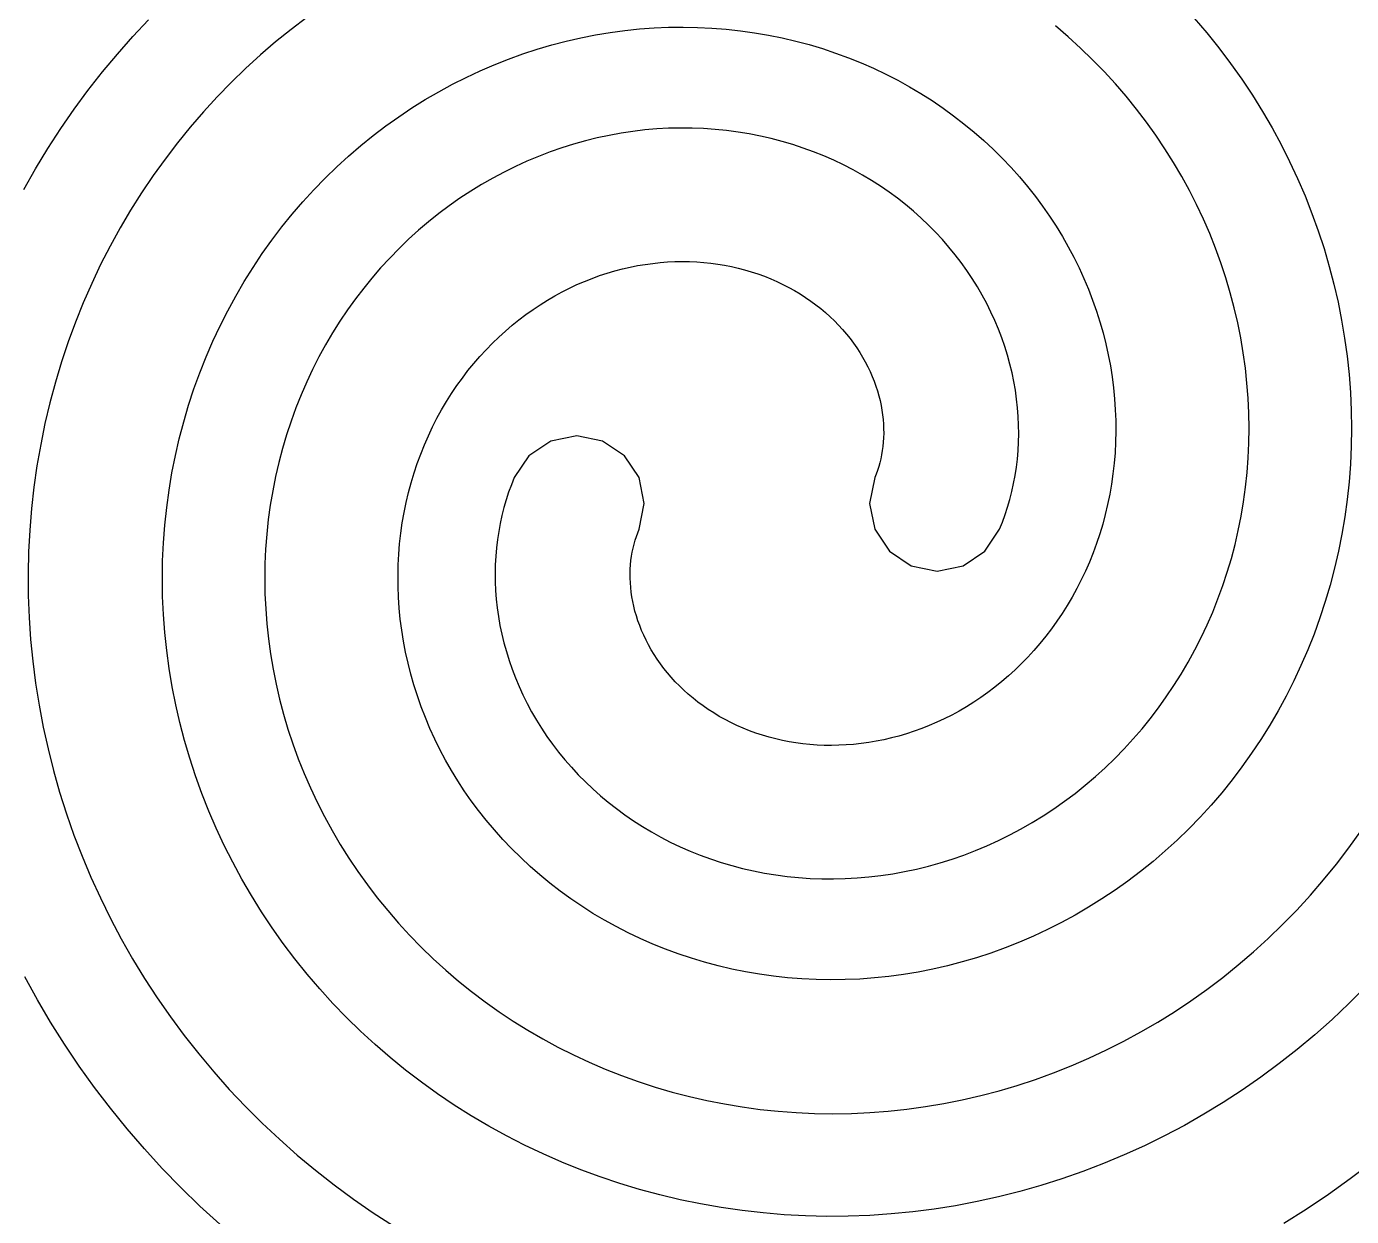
# Model space of a CAD drawing. Header units: metres. Extents: x -106 to 106, y -110 to 110.
# Drawn here: x -32.4 to 26.4, y -31.7 to 21.2 of the extents above; entities that cross this region are included whole.
import ezdxf

# ---------------------------------------------------------------- set-up
doc = ezdxf.new("R2010")
doc.units = ezdxf.units.M

msp = doc.modelspace()

# ---------------------------------------------------------------- linework, layer by layer
for p, q in [((-27.7053, 20.7262), (-27, 21.4767)), ((-19.9756, 21.5717), (-20.6768, 21.0409)), ((13.8156, 20.7157), (13.248, 21.2012)), ((19.4048, 21.5512), (19.9665, 20.8937)), ((-28.3898, 19.9527), (-27.7053, 20.7262)), ((-20.6768, 21.0409), (-21.3641, 20.4874)), ((-8.45975, 20.5249), (-7.81178, 20.6733)), ((-7.81178, 20.6733), (-7.16249, 20.8014)), ((-7.16249, 20.8014), (-6.5125, 20.9093)), ((-6.5125, 20.9093), (-5.86244, 20.9969)), ((-5.86244, 20.9969), (-5.21294, 21.0645)), ((-5.21294, 21.0645), (-4.56461, 21.1122)), ((-4.56461, 21.1122), (-3.91806, 21.14)), ((-3.91806, 21.14), (-3.2739, 21.1481)), ((-3.2739, 21.1481), (-2.63271, 21.1367)), ((-2.63271, 21.1367), (-1.99509, 21.1059)), ((-1.99509, 21.1059), (-1.36162, 21.056)), ((-1.36162, 21.056), (-0.73288, 20.9872)), ((-0.73288, 20.9872), (-0.10942, 20.8997)), ((-0.10942, 20.8997), (0.50818, 20.7938)), ((0.50818, 20.7938), (1.11943, 20.6697)), ((1.11943, 20.6697), (1.72375, 20.5277)), ((14.3662, 20.2152), (13.8156, 20.7157)), ((19.9665, 20.8937), (20.5063, 20.222)), ((-21.3641, 20.4874), (-22.0367, 19.9117)), ((-10.3893, 19.9577), (-9.74918, 20.1671)), ((-9.74918, 20.1671), (-9.10576, 20.3562)), ((-9.10576, 20.3562), (-8.45975, 20.5249)), ((1.72375, 20.5277), (2.32066, 20.3682)), ((2.32066, 20.3682), (2.90962, 20.1914)), ((2.90962, 20.1914), (3.49016, 19.9977)), ((3.49016, 19.9977), (4.06177, 19.7874)), ((14.8992, 19.7003), (14.3662, 20.2152)), ((20.5063, 20.222), (21.024, 19.5367)), ((-29.0527, 19.1567), (-28.3898, 19.9527)), ((-22.0367, 19.9117), (-22.6938, 19.314)), ((-12.284, 19.2079), (-11.6574, 19.4781)), ((-11.6574, 19.4781), (-11.0256, 19.728)), ((-11.0256, 19.728), (-10.3893, 19.9577)), ((4.06177, 19.7874), (4.62399, 19.5609)), ((4.62399, 19.5609), (5.17638, 19.3185)), ((15.4144, 19.1717), (14.8992, 19.7003)), ((21.024, 19.5367), (21.5191, 18.8385)), ((-29.6933, 18.339), (-29.0527, 19.1567)), ((-22.6938, 19.314), (-23.3349, 18.6947)), ((-13.5191, 18.6074), (-12.9047, 18.9176)), ((-12.9047, 18.9176), (-12.284, 19.2079)), ((5.17638, 19.3185), (5.71846, 19.0607)), ((5.71846, 19.0607), (6.24985, 18.7877)), ((15.9115, 18.6299), (15.4144, 19.1717)), ((21.5191, 18.8385), (21.9913, 18.1282)), ((-30.3109, 17.5), (-29.6933, 18.339)), ((-23.3349, 18.6947), (-23.9591, 18.0544)), ((-14.7257, 17.9274), (-14.1263, 18.2773)), ((-14.1263, 18.2773), (-13.5191, 18.6074)), ((6.24985, 18.7877), (6.7701, 18.5002)), ((6.7701, 18.5002), (7.27881, 18.1983)), ((16.39, 18.0756), (15.9115, 18.6299)), ((-23.9591, 18.0544), (-24.5657, 17.3935)), ((-15.3168, 17.558), (-14.7257, 17.9274)), ((7.27881, 18.1983), (7.7756, 17.8827)), ((7.7756, 17.8827), (8.26012, 17.5536)), ((16.8497, 17.5094), (16.39, 18.0756)), ((21.9913, 18.1282), (22.4404, 17.4066)), ((-30.9048, 16.6405), (-30.3109, 17.5)), ((-24.5657, 17.3935), (-25.1542, 16.7124)), ((-16.4714, 16.7614), (-15.8989, 17.1693)), ((-15.8989, 17.1693), (-15.3168, 17.558)), ((8.26012, 17.5536), (8.73198, 17.2117)), ((8.73198, 17.2117), (9.19087, 16.8573)), ((17.2902, 16.9318), (16.8497, 17.5094)), ((22.4404, 17.4066), (22.8661, 16.6743)), ((-31.4742, 15.7611), (-30.9048, 16.6405)), ((-25.1542, 16.7124), (-25.7238, 16.0117)), ((-17.0335, 16.3346), (-16.4714, 16.7614)), ((-5.50076, 16.5177), (-6.02887, 16.4386)), ((-4.9733, 16.5799), (-5.50076, 16.5177)), ((-4.44702, 16.6255), (-4.9733, 16.5799)), ((-3.92244, 16.6545), (-4.44702, 16.6255)), ((-3.40009, 16.6671), (-3.92244, 16.6545)), ((-2.88045, 16.6635), (-3.40009, 16.6671)), ((-2.36404, 16.6438), (-2.88045, 16.6635)), ((-1.85136, 16.6082), (-2.36404, 16.6438)), ((-1.3429, 16.557), (-1.85136, 16.6082)), ((-0.83911, 16.4902), (-1.3429, 16.557)), ((-0.34047, 16.4083), (-0.83911, 16.4902)), ((9.19087, 16.8573), (9.63647, 16.4908)), ((9.63647, 16.4908), (10.0685, 16.1129)), ((17.7114, 16.3436), (17.2902, 16.9318)), ((22.8661, 16.6743), (23.2682, 15.9321)), ((-25.7238, 16.0117), (-26.2739, 15.2918)), ((-18.1246, 15.4252), (-17.5848, 15.8891)), ((-17.5848, 15.8891), (-17.0335, 16.3346)), ((-8.13707, 15.9531), (-8.66034, 15.7891)), ((-7.61174, 16.1), (-8.13707, 15.9531)), ((-7.0849, 16.2299), (-7.61174, 16.1)), ((-6.5571, 16.3427), (-7.0849, 16.2299)), ((-6.02887, 16.4386), (-6.5571, 16.3427)), ((0.15254, 16.3114), (-0.34047, 16.4083)), ((0.63951, 16.1997), (0.15254, 16.3114)), ((1.12, 16.0736), (0.63951, 16.1997)), ((1.59355, 15.9333), (1.12, 16.0736)), ((2.05977, 15.7792), (1.59355, 15.9333)), ((10.0685, 16.1129), (10.4866, 15.7239)), ((18.113, 15.7454), (17.7114, 16.3436)), ((23.2682, 15.9321), (23.6464, 15.1807)), ((-32.0186, 14.8626), (-31.4742, 15.7611)), ((-26.2739, 15.2918), (-26.8039, 14.5533)), ((-18.6523, 14.9433), (-18.1246, 15.4252)), ((-9.69849, 15.4099), (-10.2122, 15.1947)), ((-9.181, 15.608), (-9.69849, 15.4099)), ((-8.66034, 15.7891), (-9.181, 15.608)), ((2.51826, 15.6116), (2.05977, 15.7792)), ((2.96863, 15.4307), (2.51826, 15.6116)), ((3.41048, 15.2369), (2.96863, 15.4307)), ((10.4866, 15.7239), (10.8905, 15.3244)), ((10.8905, 15.3244), (11.28, 14.9148)), ((18.4948, 15.1378), (18.113, 15.7454)), ((-32.5374, 13.9455), (-32.0186, 14.8626)), ((-19.1673, 14.4436), (-18.6523, 14.9433)), ((-11.2264, 14.7135), (-11.7256, 14.4476)), ((-10.7217, 14.9626), (-11.2264, 14.7135)), ((-10.2122, 15.1947), (-10.7217, 14.9626)), ((3.84346, 15.0305), (3.41048, 15.2369)), ((4.26723, 14.812), (3.84346, 15.0305)), ((4.68141, 14.5817), (4.26723, 14.812)), ((11.28, 14.9148), (11.6548, 14.4957)), ((18.8565, 14.5215), (18.4948, 15.1378)), ((23.6464, 15.1807), (24.0007, 14.4211)), ((-26.8039, 14.5533), (-27.3131, 13.7968)), ((-19.6689, 13.9264), (-19.1673, 14.4436)), ((-12.2189, 14.165), (-12.7057, 13.8657)), ((-11.7256, 14.4476), (-12.2189, 14.165)), ((5.08572, 14.3399), (4.68141, 14.5817)), ((5.47983, 14.087), (5.08572, 14.3399)), ((11.6548, 14.4957), (12.0148, 14.0675)), ((19.198, 13.897), (18.8565, 14.5215)), ((24.0007, 14.4211), (24.3307, 13.6538)), ((-27.3131, 13.7968), (-27.8009, 13.0229)), ((-20.1567, 13.3921), (-19.6689, 13.9264)), ((-13.1854, 13.55), (-13.6575, 13.2179)), ((-12.7057, 13.8657), (-13.1854, 13.55)), ((5.86342, 13.8235), (5.47983, 14.087)), ((6.23624, 13.5496), (5.86342, 13.8235)), ((6.59799, 13.2659), (6.23624, 13.5496)), ((12.0148, 14.0675), (12.3587, 13.632)), ((12.3587, 13.632), (12.6814, 13.1967)), ((19.5191, 13.2652), (19.198, 13.897)), ((24.3307, 13.6538), (24.6365, 12.8796)), ((-27.8009, 13.0229), (-28.2668, 12.2321)), ((-20.63, 12.841), (-20.1567, 13.3921)), ((-13.6575, 13.2179), (-14.1214, 12.8697)), ((6.94846, 12.9728), (6.59799, 13.2659)), ((7.28735, 12.6706), (6.94846, 12.9728)), ((12.6814, 13.1967), (12.9885, 12.7553)), ((19.8197, 12.6265), (19.5191, 13.2652)), ((-21.0883, 12.2737), (-20.63, 12.841)), ((-14.5767, 12.5056), (-15.0227, 12.1257)), ((-14.1214, 12.8697), (-14.5767, 12.5056)), ((7.61449, 12.3598), (7.28735, 12.6706)), ((7.92963, 12.0409), (7.61449, 12.3598)), ((12.9885, 12.7553), (13.2811, 12.3066)), ((20.0997, 11.9818), (19.8197, 12.6265)), ((24.6365, 12.8796), (24.9177, 12.0994)), ((-28.2668, 12.2321), (-28.7102, 11.4252)), ((-21.531, 11.6904), (-21.0883, 12.2737)), ((-15.0227, 12.1257), (-15.459, 11.7302)), ((8.23259, 11.7142), (7.92963, 12.0409)), ((13.2811, 12.3066), (13.5586, 11.852)), ((13.5586, 11.852), (13.8208, 11.3917)), ((20.3589, 11.3316), (20.0997, 11.9818)), ((24.9177, 12.0994), (25.1745, 11.3139)), ((-28.7102, 11.4252), (-29.1305, 10.6026)), ((-21.9576, 11.0916), (-21.531, 11.6904)), ((-15.8848, 11.3197), (-16.2999, 10.8941)), ((-15.459, 11.7302), (-15.8848, 11.3197)), ((8.52319, 11.3802), (8.23259, 11.7142)), ((8.80127, 11.0393), (8.52319, 11.3802)), ((13.8208, 11.3917), (14.0675, 10.927)), ((20.5973, 10.6766), (20.3589, 11.3316)), ((25.1745, 11.3139), (25.4067, 10.5238)), ((-29.1305, 10.6026), (-29.5271, 9.76515)), ((-22.3675, 10.4777), (-21.9576, 11.0916)), ((-16.2999, 10.8941), (-16.7036, 10.4538)), ((-5.29567, 10.5577), (-4.96049, 10.6142)), ((-4.96049, 10.6142), (-4.62654, 10.6603)), ((-4.62654, 10.6603), (-4.29442, 10.696)), ((-4.29442, 10.696), (-3.96443, 10.7215)), ((-3.96443, 10.7215), (-3.63655, 10.7369)), ((-3.63655, 10.7369), (-3.3111, 10.7424)), ((-3.3111, 10.7424), (-2.98895, 10.7381)), ((-2.98895, 10.7381), (-2.66978, 10.7243)), ((-2.66978, 10.7243), (-2.35455, 10.7011)), ((-2.35455, 10.7011), (-2.0426, 10.6687)), ((-2.0426, 10.6687), (-1.73468, 10.6273)), ((-1.73468, 10.6273), (-1.43153, 10.5773)), ((9.06668, 10.692), (8.80127, 11.0393)), ((9.31929, 10.3388), (9.06668, 10.692)), ((14.0675, 10.927), (14.2992, 10.457)), ((20.8149, 10.0175), (20.5973, 10.6766)), ((-22.7603, 9.84926), (-22.3675, 10.4777)), ((-17.0954, 9.99905), (-17.4552, 9.55644)), ((-16.7036, 10.4538), (-17.0954, 9.99905)), ((-7.31758, 9.9912), (-6.98108, 10.1131)), ((-6.98108, 10.1131), (-6.6442, 10.2238)), ((-6.6442, 10.2238), (-6.30634, 10.3237)), ((-6.30634, 10.3237), (-5.96941, 10.4124)), ((-5.96941, 10.4124), (-5.63219, 10.4904)), ((-5.63219, 10.4904), (-5.29567, 10.5577)), ((-1.43153, 10.5773), (-1.13255, 10.5186)), ((-1.13255, 10.5186), (-0.83855, 10.4517)), ((-0.83855, 10.4517), (-0.54944, 10.3767)), ((-0.54944, 10.3767), (-0.25221, 10.2895)), ((-0.25221, 10.2895), (0.04147, 10.1931)), ((0.04147, 10.1931), (0.32924, 10.0885)), ((0.32924, 10.0885), (0.61084, 9.97583)), ((9.55898, 9.98007), (9.31929, 10.3388)), ((14.2992, 10.457), (14.5152, 9.98341)), ((21.0115, 9.35493), (20.8149, 10.0175)), ((25.4067, 10.5238), (25.6142, 9.72992)), ((-29.5271, 9.76515), (-29.8997, 8.91347)), ((-23.1354, 9.20668), (-22.7603, 9.84926)), ((-17.4552, 9.55644), (-17.8201, 9.0798)), ((-8.64877, 9.39188), (-8.31902, 9.55847)), ((-8.31902, 9.55847), (-7.98679, 9.71397)), ((-7.98679, 9.71397), (-7.65274, 9.85825)), ((-7.65274, 9.85825), (-7.31758, 9.9912)), ((0.61084, 9.97583), (0.88606, 9.85542)), ((0.88606, 9.85542), (1.15471, 9.72757)), ((1.15471, 9.72757), (1.41655, 9.59253)), ((1.41655, 9.59253), (1.67143, 9.45059)), ((1.67143, 9.45059), (1.91917, 9.30208)), ((9.78563, 9.61629), (9.55898, 9.98007)), ((9.99916, 9.24791), (9.78563, 9.61629)), ((14.5152, 9.98341), (14.7158, 9.50632)), ((14.7158, 9.50632), (14.9011, 9.02579)), ((25.6142, 9.72992), (25.7971, 8.93304)), ((-29.8997, 8.91347), (-30.2476, 8.04825)), ((-23.4923, 8.55049), (-23.1354, 9.20668)), ((-17.8201, 9.0798), (-18.1721, 8.58989)), ((-9.93904, 8.61276), (-9.62144, 8.82449)), ((-9.62144, 8.82449), (-9.30032, 9.0249)), ((-9.30032, 9.0249), (-8.97614, 9.21394)), ((-8.97614, 9.21394), (-8.64877, 9.39188)), ((1.91917, 9.30208), (2.15959, 9.14726)), ((2.15959, 9.14726), (2.39255, 8.98645)), ((2.39255, 8.98645), (2.61789, 8.81995)), ((10.1995, 8.87538), (9.99916, 9.24791)), ((10.3866, 8.49918), (10.1995, 8.87538)), ((14.9011, 9.02579), (15.0706, 8.54337)), ((21.1873, 8.68954), (21.0115, 9.35493)), ((25.7971, 8.93304), (25.9553, 8.1339)), ((-23.8306, 7.88121), (-23.4923, 8.55049)), ((-18.1721, 8.58989), (-18.5105, 8.08704)), ((-10.561, 8.15633), (-10.2521, 8.3902)), ((-10.2521, 8.3902), (-9.93904, 8.61276)), ((2.61789, 8.81995), (2.83549, 8.64807)), ((2.83549, 8.64807), (3.04526, 8.47112)), ((3.04526, 8.47112), (3.24704, 8.28943)), ((3.24704, 8.28943), (3.44078, 8.10329)), ((10.5605, 8.11975), (10.3866, 8.49918)), ((15.0706, 8.54337), (15.2249, 8.05835)), ((21.3421, 8.02199), (21.1873, 8.68954)), ((-30.2476, 8.04825), (-30.5704, 7.17021)), ((-24.1497, 7.19934), (-23.8306, 7.88121)), ((-18.5105, 8.08704), (-18.8351, 7.57164)), ((-11.4568, 7.38892), (-11.1638, 7.65552)), ((-11.1638, 7.65552), (-10.8651, 7.91136)), ((-10.8651, 7.91136), (-10.561, 8.15633)), ((3.44078, 8.10329), (3.62637, 7.91302)), ((3.62637, 7.91302), (3.80374, 7.71896)), ((3.80374, 7.71896), (3.97285, 7.52141)), ((10.721, 7.73755), (10.5605, 8.11975)), ((10.8682, 7.35301), (10.721, 7.73755)), ((15.2249, 8.05835), (15.3637, 7.57228)), ((21.4761, 7.35292), (21.3421, 8.02199)), ((25.9553, 8.1339), (26.0889, 7.33327)), ((-30.5704, 7.17021), (-30.8676, 6.28008)), ((-24.4493, 6.50545), (-24.1497, 7.19934)), ((-18.8351, 7.57164), (-19.1452, 7.04408)), ((-12.0246, 6.82353), (-11.7439, 7.1115)), ((-11.7439, 7.1115), (-11.4568, 7.38892)), ((3.97285, 7.52141), (4.13364, 7.32069)), ((4.13364, 7.32069), (4.28607, 7.11713)), ((4.28607, 7.11713), (4.43011, 6.91103)), ((11.0022, 6.96663), (10.8682, 7.35301)), ((15.3637, 7.57228), (15.4872, 7.08467)), ((15.4872, 7.08467), (15.5954, 6.59618)), ((21.5893, 6.683), (21.4761, 7.35292)), ((26.0889, 7.33327), (26.198, 6.53189)), ((-24.7289, 5.80011), (-24.4493, 6.50545)), ((-19.4406, 6.50473), (-19.7208, 5.95404)), ((-19.1452, 7.04408), (-19.4406, 6.50473)), ((-12.5652, 6.21625), (-12.2985, 6.52504)), ((-12.2985, 6.52504), (-12.0246, 6.82353)), ((4.43011, 6.91103), (4.56575, 6.70271)), ((4.56575, 6.70271), (4.69299, 6.49249)), ((4.69299, 6.49249), (4.81184, 6.2807)), ((11.1228, 6.57881), (11.0022, 6.96663)), ((11.2301, 6.19002), (11.1228, 6.57881)), ((15.5954, 6.59618), (15.6882, 6.10854)), ((21.6817, 6.01286), (21.5893, 6.683)), ((26.198, 6.53189), (26.2825, 5.73051)), ((-30.8676, 6.28008), (-31.1389, 5.37862)), ((-19.7208, 5.95404), (-19.9853, 5.39244)), ((-13.0758, 5.56818), (-12.8246, 5.89699)), ((-12.8246, 5.89699), (-12.5652, 6.21625)), ((4.81184, 6.2807), (4.92233, 6.06763)), ((4.92233, 6.06763), (5.02446, 5.85359)), ((11.3243, 5.8007), (11.2301, 6.19002)), ((15.6882, 6.10854), (15.766, 5.62032)), ((21.7534, 5.34314), (21.6817, 6.01286)), ((-31.1389, 5.37862), (-31.3837, 4.46657)), ((-24.9881, 5.08388), (-24.7289, 5.80011)), ((-19.9853, 5.39244), (-20.2337, 4.82034)), ((-13.3188, 5.22951), (-13.0758, 5.56818)), ((5.02446, 5.85359), (5.1183, 5.63889)), ((5.1183, 5.63889), (5.20389, 5.42383)), ((5.20389, 5.42383), (5.2813, 5.20871)), ((11.4053, 5.4113), (11.3243, 5.8007)), ((11.4733, 5.02223), (11.4053, 5.4113)), ((15.766, 5.62032), (15.8287, 5.13368)), ((21.8046, 4.67448), (21.7534, 5.34314)), ((26.2825, 5.73051), (26.3427, 4.92989)), ((-25.2264, 4.35736), (-24.9881, 5.08388)), ((-20.2337, 4.82034), (-20.4657, 4.23825)), ((-13.7787, 4.52325), (-13.5535, 4.8808)), ((-13.5535, 4.8808), (-13.3188, 5.22951)), ((5.2813, 5.20871), (5.3506, 4.99382)), ((5.3506, 4.99382), (5.41187, 4.77945)), ((5.41187, 4.77945), (5.46519, 4.56589)), ((11.5283, 4.63394), (11.4733, 5.02223)), ((15.8287, 5.13368), (15.8764, 4.64813)), ((26.3427, 4.92989), (26.3785, 4.13075)), ((-31.3837, 4.46657), (-31.6018, 3.54471)), ((-25.4436, 3.62115), (-25.2264, 4.35736)), ((-20.4657, 4.23825), (-20.681, 3.64661)), ((-14.2013, 3.78046), (-13.9949, 4.15625)), ((-13.9949, 4.15625), (-13.7787, 4.52325)), ((5.46519, 4.56589), (5.5107, 4.35342)), ((5.5107, 4.35342), (5.54848, 4.14232)), ((5.54848, 4.14232), (5.57866, 3.93285)), ((11.5704, 4.24686), (11.5283, 4.63394)), ((11.5998, 3.86137), (11.5704, 4.24686)), ((15.8764, 4.64813), (15.9094, 4.16357)), ((15.9094, 4.16357), (15.9278, 3.68211)), ((21.8353, 4.00752), (21.8046, 4.67448)), ((26.3785, 4.13075), (26.3902, 3.33386)), ((-31.6018, 3.54471), (-31.7927, 2.61383)), ((-25.6392, 2.87589), (-25.4436, 3.62115)), ((-20.681, 3.64661), (-20.879, 3.04591)), ((-14.3977, 3.3958), (-14.2013, 3.78046)), ((5.57866, 3.93285), (5.60138, 3.72525)), ((5.60138, 3.72525), (5.61678, 3.51982)), ((11.6166, 3.47794), (11.5998, 3.86137)), ((15.9278, 3.68211), (15.9316, 3.20288)), ((21.8457, 3.34285), (21.8353, 4.00752)), ((-20.879, 3.04591), (-21.0595, 2.43666)), ((-14.759, 2.60207), (-14.5837, 3.00296)), ((-14.5837, 3.00296), (-14.3977, 3.3958)), ((-8, 3), (-9.14804, 2.77164)), ((-6.85194, 2.77164), (-8, 3)), ((5.61678, 3.51982), (5.625, 3.31679)), ((5.62621, 3.11639), (5.62054, 2.91887)), ((5.625, 3.31679), (5.62621, 3.11639)), ((11.613, 2.71875), (11.621, 3.09692)), ((11.621, 3.09692), (11.6166, 3.47794)), ((15.9316, 3.20288), (15.9212, 2.72679)), ((21.836, 2.68112), (21.8457, 3.34285)), ((26.3902, 3.33386), (26.378, 2.5399)), ((-31.7927, 2.61383), (-31.9561, 1.67474)), ((-25.8129, 2.12219), (-25.6392, 2.87589)), ((-21.0595, 2.43666), (-21.2222, 1.81937)), ((-14.9234, 2.19287), (-14.759, 2.60207)), ((-9.14804, 2.77164), (-10.1213, 2.12131)), ((-5.87868, 2.12131), (-6.85194, 2.77164)), ((5.58937, 2.53337), (5.56421, 2.34583)), ((5.60822, 2.72446), (5.58937, 2.53337)), ((5.62054, 2.91887), (5.60822, 2.72446)), ((11.5929, 2.3438), (11.613, 2.71875)), ((15.9212, 2.72679), (15.8966, 2.2543)), ((21.8064, 2.0229), (21.836, 2.68112)), ((26.378, 2.5399), (26.3419, 1.74962)), ((-25.9644, 1.36073), (-25.8129, 2.12219)), ((-21.2222, 1.81937), (-21.3666, 1.19458)), ((-15.2178, 1.35283), (-15.0764, 1.77666)), ((-15.0764, 1.77666), (-14.9234, 2.19287)), ((-10.1213, 2.12131), (-10.7716, 1.14804)), ((-5.22835, 1.14804), (-5.87868, 2.12131)), ((5.45282, 1.80638), (5.40442, 1.63493)), ((5.49574, 1.98213), (5.45282, 1.80638)), ((5.53294, 2.16202), (5.49574, 1.98213)), ((5.56421, 2.34583), (5.53294, 2.16202)), ((11.5171, 1.60512), (11.5609, 1.97246)), ((11.5609, 1.97246), (11.5929, 2.3438)), ((15.8581, 1.78558), (15.8058, 1.32115)), ((15.8966, 2.2543), (15.8581, 1.78558)), ((21.757, 1.36882), (21.8064, 2.0229)), ((-31.9561, 1.67474), (-32.0917, 0.72826)), ((-26.0933, 0.59213), (-25.9644, 1.36073)), ((-21.3666, 1.19458), (-21.4926, 0.56279)), ((-15.3472, 0.92248), (-15.2178, 1.35283)), ((5.29195, 1.3056), (5.22835, 1.14804)), ((5.35071, 1.46796), (5.29195, 1.3056)), ((5.40442, 1.63493), (5.35071, 1.46796)), ((11.3952, 0.88384), (11.4618, 1.24211)), ((11.4618, 1.24211), (11.5171, 1.60512)), ((15.8058, 1.32115), (15.7401, 0.86147)), ((21.6881, 0.71947), (21.757, 1.36882)), ((26.3419, 1.74962), (26.2823, 0.96371)), ((-32.0917, 0.72826), (-32.1992, -0.22479)), ((-26.1994, -0.18291), (-26.0933, 0.59213)), ((-15.4644, 0.48566), (-15.3472, 0.92248)), ((-10.9009, 0.82501), (-11.0204, 0.49533)), ((-10.7716, 1.14804), (-10.9009, 0.82501)), ((-5, 0), (-5.22835, 1.14804)), ((5.22835, 1.14804), (5, 0)), ((11.3175, 0.53061), (11.3952, 0.88384)), ((15.7401, 0.86147), (15.6612, 0.40712)), ((21.5999, 0.07539), (21.6881, 0.71947)), ((26.2823, 0.96371), (26.1994, 0.18291)), ((-21.4926, 0.56279), (-21.5999, -0.07539)), ((-15.6612, -0.40712), (-15.5691, 0.04245)), ((-15.5691, 0.04245), (-15.4644, 0.48566)), ((-11.1299, 0.15929), (-11.229, -0.18279)), ((-11.0204, 0.49533), (-11.1299, 0.15929)), ((-5.22835, -1.14804), (-5, 0)), ((5, 0), (5.22835, -1.14804)), ((11.1299, -0.15929), (11.229, 0.18279)), ((11.229, 0.18279), (11.3175, 0.53061)), ((15.6612, 0.40712), (15.5691, -0.04245)), ((21.4926, -0.56279), (21.5999, 0.07539)), ((26.1994, 0.18291), (26.0933, -0.59213)), ((-32.1992, -0.22479), (-32.2783, -1.18358)), ((-26.2823, -0.96371), (-26.1994, -0.18291)), ((-21.5999, -0.07539), (-21.6881, -0.71947)), ((-15.7401, -0.86147), (-15.6612, -0.40712)), ((-11.3175, -0.53061), (-11.3952, -0.88384)), ((-11.229, -0.18279), (-11.3175, -0.53061)), ((10.9009, -0.82501), (11.0204, -0.49533)), ((11.0204, -0.49533), (11.1299, -0.15929)), ((15.4644, -0.48566), (15.3472, -0.92248)), ((15.5691, -0.04245), (15.4644, -0.48566)), ((21.3666, -1.19458), (21.4926, -0.56279)), ((-26.3419, -1.74962), (-26.2823, -0.96371)), ((-21.6881, -0.71947), (-21.757, -1.36882)), ((-15.8058, -1.32115), (-15.7401, -0.86147)), ((-11.3952, -0.88384), (-11.4618, -1.24211)), ((-5.29195, -1.3056), (-5.22835, -1.14804)), ((5.22835, -1.14804), (5.87868, -2.12131)), ((10.1213, -2.12131), (10.7716, -1.14804)), ((10.7716, -1.14804), (10.9009, -0.82501)), ((15.3472, -0.92248), (15.2178, -1.35283)), ((26.0933, -0.59213), (25.9644, -1.36073)), ((-32.2783, -1.18358), (-32.3288, -2.14726)), ((-26.378, -2.5399), (-26.3419, -1.74962)), ((-21.757, -1.36882), (-21.8064, -2.0229)), ((-15.8581, -1.78558), (-15.8058, -1.32115)), ((-11.5171, -1.60512), (-11.5609, -1.97246)), ((-11.4618, -1.24211), (-11.5171, -1.60512)), ((-5.45282, -1.80638), (-5.40442, -1.63493)), ((-5.40442, -1.63493), (-5.35071, -1.46796)), ((-5.35071, -1.46796), (-5.29195, -1.3056)), ((15.2178, -1.35283), (15.0764, -1.77666)), ((21.2222, -1.81937), (21.3666, -1.19458)), ((25.9644, -1.36073), (25.8129, -2.12219)), ((-32.3288, -2.14726), (-32.3504, -3.11497)), ((-21.8064, -2.0229), (-21.836, -2.68112)), ((-15.9212, -2.72679), (-15.8966, -2.2543)), ((-15.8966, -2.2543), (-15.8581, -1.78558)), ((-11.5929, -2.3438), (-11.613, -2.71875)), ((-11.5609, -1.97246), (-11.5929, -2.3438)), ((-5.58937, -2.53337), (-5.56421, -2.34583)), ((-5.56421, -2.34583), (-5.53294, -2.16202)), ((-5.53294, -2.16202), (-5.49574, -1.98213)), ((-5.49574, -1.98213), (-5.45282, -1.80638)), ((5.87868, -2.12131), (6.85194, -2.77164)), ((9.14804, -2.77164), (10.1213, -2.12131)), ((14.9234, -2.19287), (14.759, -2.60207)), ((15.0764, -1.77666), (14.9234, -2.19287)), ((21.0595, -2.43666), (21.2222, -1.81937)), ((25.8129, -2.12219), (25.6392, -2.87589)), ((-26.3902, -3.33386), (-26.378, -2.5399)), ((-21.836, -2.68112), (-21.8457, -3.34285)), ((-15.9316, -3.20288), (-15.9212, -2.72679)), ((-11.613, -2.71875), (-11.621, -3.09692)), ((-5.62621, -3.11639), (-5.62054, -2.91887)), ((-5.62054, -2.91887), (-5.60822, -2.72446)), ((-5.60822, -2.72446), (-5.58937, -2.53337)), ((6.85194, -2.77164), (8, -3)), ((8, -3), (9.14804, -2.77164)), ((14.759, -2.60207), (14.5837, -3.00296)), ((20.879, -3.04591), (21.0595, -2.43666)), ((25.6392, -2.87589), (25.4436, -3.62115)), ((-32.3504, -3.11497), (-32.3429, -4.08586)), ((-26.3785, -4.13075), (-26.3902, -3.33386)), ((-21.8457, -3.34285), (-21.8353, -4.00752)), ((-15.9278, -3.68211), (-15.9316, -3.20288)), ((-11.621, -3.09692), (-11.6166, -3.47794)), ((-11.6166, -3.47794), (-11.5998, -3.86137)), ((-5.625, -3.31679), (-5.62621, -3.11639)), ((-5.61678, -3.51982), (-5.625, -3.31679)), ((-5.60138, -3.72525), (-5.61678, -3.51982)), ((14.3977, -3.3958), (14.2013, -3.78046)), ((14.5837, -3.00296), (14.3977, -3.3958)), ((20.681, -3.64661), (20.879, -3.04591)), ((-32.3429, -4.08586), (-32.3063, -5.05902)), ((-21.8353, -4.00752), (-21.8046, -4.67448)), ((-15.9094, -4.16357), (-15.9278, -3.68211)), ((-11.5998, -3.86137), (-11.5704, -4.24686)), ((-5.57866, -3.93285), (-5.60138, -3.72525)), ((-5.54848, -4.14232), (-5.57866, -3.93285)), ((14.2013, -3.78046), (13.9949, -4.15625)), ((20.4657, -4.23825), (20.681, -3.64661)), ((25.4436, -3.62115), (25.2264, -4.35736)), ((-26.3427, -4.92989), (-26.3785, -4.13075)), ((-21.8046, -4.67448), (-21.7534, -5.34314)), ((-15.8764, -4.64813), (-15.9094, -4.16357)), ((-15.8287, -5.13368), (-15.8764, -4.64813)), ((-11.5704, -4.24686), (-11.5283, -4.63394)), ((-11.5283, -4.63394), (-11.4733, -5.02223)), ((-5.5107, -4.35342), (-5.54848, -4.14232)), ((-5.46519, -4.56589), (-5.5107, -4.35342)), ((-5.41187, -4.77945), (-5.46519, -4.56589)), ((13.7787, -4.52325), (13.5535, -4.8808)), ((13.9949, -4.15625), (13.7787, -4.52325)), ((20.2337, -4.82034), (20.4657, -4.23825)), ((25.2264, -4.35736), (24.9881, -5.08388)), ((-32.3063, -5.05902), (-32.2403, -6.0336)), ((-26.2825, -5.73051), (-26.3427, -4.92989)), ((-15.766, -5.62032), (-15.8287, -5.13368)), ((-11.4733, -5.02223), (-11.4053, -5.4113)), ((-5.3506, -4.99382), (-5.41187, -4.77945)), ((-5.2813, -5.20871), (-5.3506, -4.99382)), ((-5.20389, -5.42383), (-5.2813, -5.20871)), ((13.3188, -5.22951), (13.0758, -5.56818)), ((13.5535, -4.8808), (13.3188, -5.22951)), ((19.9853, -5.39244), (20.2337, -4.82034)), ((24.9881, -5.08388), (24.7289, -5.80011)), ((-26.198, -6.53189), (-26.2825, -5.73051)), ((-21.7534, -5.34314), (-21.6817, -6.01286)), ((-15.6882, -6.10854), (-15.766, -5.62032)), ((-11.4053, -5.4113), (-11.3243, -5.8007)), ((-11.3243, -5.8007), (-11.2301, -6.19002)), ((-5.1183, -5.63889), (-5.20389, -5.42383)), ((-5.02446, -5.85359), (-5.1183, -5.63889)), ((-4.92233, -6.06763), (-5.02446, -5.85359)), ((13.0758, -5.56818), (12.8246, -5.89699)), ((19.7208, -5.95404), (19.9853, -5.39244)), ((24.7289, -5.80011), (24.4493, -6.50545)), ((-32.2403, -6.0336), (-32.1448, -7.0087)), ((-21.6817, -6.01286), (-21.5893, -6.683)), ((-15.5954, -6.59618), (-15.6882, -6.10854)), ((-11.2301, -6.19002), (-11.1228, -6.57881)), ((-4.81184, -6.2807), (-4.92233, -6.06763)), ((-4.69299, -6.49249), (-4.81184, -6.2807)), ((12.5652, -6.21625), (12.2985, -6.52504)), ((12.8246, -5.89699), (12.5652, -6.21625)), ((19.4406, -6.50473), (19.7208, -5.95404)), ((-32.1448, -7.0087), (-32.0197, -7.98341)), ((-26.0889, -7.33327), (-26.198, -6.53189)), ((-21.5893, -6.683), (-21.4761, -7.35292)), ((-15.4872, -7.08467), (-15.5954, -6.59618)), ((-11.1228, -6.57881), (-11.0022, -6.96663)), ((-11.0022, -6.96663), (-10.8682, -7.35301)), ((-4.56575, -6.70271), (-4.69299, -6.49249)), ((-4.43011, -6.91103), (-4.56575, -6.70271)), ((-4.28607, -7.11713), (-4.43011, -6.91103)), ((12.0246, -6.82353), (11.7439, -7.1115)), ((12.2985, -6.52504), (12.0246, -6.82353)), ((18.8351, -7.57164), (19.1452, -7.04408)), ((19.1452, -7.04408), (19.4406, -6.50473)), ((24.4493, -6.50545), (24.1497, -7.19934)), ((-25.9553, -8.1339), (-26.0889, -7.33327)), ((-21.4761, -7.35292), (-21.3421, -8.02199)), ((-15.3637, -7.57228), (-15.4872, -7.08467)), ((-15.2249, -8.05835), (-15.3637, -7.57228)), ((-10.8682, -7.35301), (-10.721, -7.73755)), ((-4.13364, -7.32069), (-4.28607, -7.11713)), ((-3.97285, -7.52141), (-4.13364, -7.32069)), ((-3.80374, -7.71896), (-3.97285, -7.52141)), ((11.4568, -7.38892), (11.1638, -7.65552)), ((11.7439, -7.1115), (11.4568, -7.38892)), ((18.5105, -8.08704), (18.8351, -7.57164)), ((24.1497, -7.19934), (23.8306, -7.88121)), ((-32.0197, -7.98341), (-31.8651, -8.95686)), ((-25.7971, -8.93304), (-25.9553, -8.1339)), ((-21.3421, -8.02199), (-21.1873, -8.68954)), ((-15.0706, -8.54337), (-15.2249, -8.05835)), ((-10.721, -7.73755), (-10.5605, -8.11975)), ((-10.5605, -8.11975), (-10.3866, -8.49918)), ((-3.62637, -7.91302), (-3.80374, -7.71896)), ((-3.44078, -8.10329), (-3.62637, -7.91302)), ((-3.24704, -8.28943), (-3.44078, -8.10329)), ((10.561, -8.15633), (10.2521, -8.3902)), ((10.8651, -7.91136), (10.561, -8.15633)), ((11.1638, -7.65552), (10.8651, -7.91136)), ((18.1721, -8.58989), (18.5105, -8.08704)), ((23.8306, -7.88121), (23.4923, -8.55049)), ((-21.1873, -8.68954), (-21.0115, -9.35493)), ((-14.9011, -9.02579), (-15.0706, -8.54337)), ((-10.3866, -8.49918), (-10.1995, -8.87538)), ((-3.04526, -8.47112), (-3.24704, -8.28943)), ((-2.83549, -8.64807), (-3.04526, -8.47112)), ((-2.61789, -8.81995), (-2.83549, -8.64807)), ((-2.39255, -8.98645), (-2.61789, -8.81995)), ((9.93904, -8.61276), (9.62144, -8.82449)), ((10.2521, -8.3902), (9.93904, -8.61276)), ((17.8201, -9.0798), (18.1721, -8.58989)), ((23.4923, -8.55049), (23.1354, -9.20668)), ((-31.8651, -8.95686), (-31.6808, -9.92815)), ((-25.6142, -9.72992), (-25.7971, -8.93304)), ((-21.0115, -9.35493), (-20.8149, -10.0175)), ((-14.7158, -9.50632), (-14.9011, -9.02579)), ((-10.1995, -8.87538), (-9.99916, -9.24791)), ((-9.99916, -9.24791), (-9.78563, -9.61629)), ((-2.15959, -9.14726), (-2.39255, -8.98645)), ((-1.91917, -9.30208), (-2.15959, -9.14726)), ((-1.67143, -9.45059), (-1.91917, -9.30208)), ((8.64877, -9.39188), (8.31902, -9.55847)), ((8.97614, -9.21394), (8.64877, -9.39188)), ((9.30032, -9.0249), (8.97614, -9.21394)), ((9.62144, -8.82449), (9.30032, -9.0249)), ((17.4552, -9.55644), (17.8201, -9.0798)), ((23.1354, -9.20668), (22.7603, -9.84926)), ((-31.6808, -9.92815), (-31.4668, -10.8963)), ((-25.4067, -10.5238), (-25.6142, -9.72992)), ((-14.5152, -9.98341), (-14.7158, -9.50632)), ((-14.2992, -10.457), (-14.5152, -9.98341)), ((-9.78563, -9.61629), (-9.55898, -9.98007)), ((-9.55898, -9.98007), (-9.31929, -10.3388)), ((-1.41655, -9.59253), (-1.67143, -9.45059)), ((-1.15471, -9.72757), (-1.41655, -9.59253)), ((-0.88606, -9.85542), (-1.15471, -9.72757)), ((-0.61084, -9.97583), (-0.88606, -9.85542)), ((-0.32924, -10.0885), (-0.61084, -9.97583)), ((7.31758, -9.9912), (6.98108, -10.1131)), ((7.65274, -9.85825), (7.31758, -9.9912)), ((7.98679, -9.71397), (7.65274, -9.85825)), ((8.31902, -9.55847), (7.98679, -9.71397)), ((17.0954, -9.99905), (17.4552, -9.55644)), ((22.7603, -9.84926), (22.3675, -10.4777)), ((-25.1745, -11.3139), (-25.4067, -10.5238)), ((-20.8149, -10.0175), (-20.5973, -10.6766)), ((-14.0675, -10.927), (-14.2992, -10.457)), ((-9.31929, -10.3388), (-9.06668, -10.692)), ((-0.04147, -10.1931), (-0.32924, -10.0885)), ((0.25221, -10.2895), (-0.04147, -10.1931)), ((0.54944, -10.3767), (0.25221, -10.2895)), ((0.83855, -10.4517), (0.54944, -10.3767)), ((1.13255, -10.5186), (0.83855, -10.4517)), ((1.43153, -10.5773), (1.13255, -10.5186)), ((1.73468, -10.6273), (1.43153, -10.5773)), ((5.29567, -10.5577), (4.96049, -10.6142)), ((5.63219, -10.4904), (5.29567, -10.5577)), ((5.96941, -10.4124), (5.63219, -10.4904)), ((6.30634, -10.3237), (5.96941, -10.4124)), ((6.6442, -10.2238), (6.30634, -10.3237)), ((6.98108, -10.1131), (6.6442, -10.2238)), ((16.2999, -10.8941), (16.7036, -10.4538)), ((16.7036, -10.4538), (17.0954, -9.99905)), ((22.3675, -10.4777), (21.9576, -11.0916)), ((-31.4668, -10.8963), (-31.2232, -11.8606)), ((-20.5973, -10.6766), (-20.3589, -11.3316)), ((-13.8208, -11.3917), (-14.0675, -10.927)), ((-9.06668, -10.692), (-8.80127, -11.0393)), ((-8.80127, -11.0393), (-8.52319, -11.3802)), ((2.0426, -10.6687), (1.73468, -10.6273)), ((2.35455, -10.7011), (2.0426, -10.6687)), ((2.66978, -10.7243), (2.35455, -10.7011)), ((2.98895, -10.7381), (2.66978, -10.7243)), ((3.3111, -10.7424), (2.98895, -10.7381)), ((3.63655, -10.7369), (3.3111, -10.7424)), ((3.96443, -10.7215), (3.63655, -10.7369)), ((4.29442, -10.696), (3.96443, -10.7215)), ((4.62654, -10.6603), (4.29442, -10.696)), ((4.96049, -10.6142), (4.62654, -10.6603)), ((15.8848, -11.3197), (16.2999, -10.8941)), ((21.9576, -11.0916), (21.531, -11.6904)), ((-24.9177, -12.0994), (-25.1745, -11.3139)), ((-20.3589, -11.3316), (-20.0997, -11.9818)), ((-13.5586, -11.852), (-13.8208, -11.3917)), ((-8.52319, -11.3802), (-8.23259, -11.7142)), ((-8.23259, -11.7142), (-7.92963, -12.0409)), ((15.0227, -12.1257), (15.459, -11.7302)), ((15.459, -11.7302), (15.8848, -11.3197)), ((21.531, -11.6904), (21.0883, -12.2737)), ((-31.2232, -11.8606), (-30.95, -12.8199)), ((-24.6365, -12.8796), (-24.9177, -12.0994)), ((-20.0997, -11.9818), (-19.8197, -12.6265)), ((-13.2811, -12.3066), (-13.5586, -11.852)), ((-12.9885, -12.7553), (-13.2811, -12.3066)), ((-7.92963, -12.0409), (-7.61449, -12.3598)), ((14.5767, -12.5056), (15.0227, -12.1257)), ((21.0883, -12.2737), (20.63, -12.841)), ((-30.95, -12.8199), (-30.6472, -13.7734)), ((-24.3307, -13.6538), (-24.6365, -12.8796)), ((-19.8197, -12.6265), (-19.5191, -13.2652)), ((-12.6814, -13.1967), (-12.9885, -12.7553)), ((-7.61449, -12.3598), (-7.28735, -12.6706)), ((-7.28735, -12.6706), (-6.94846, -12.9728)), ((13.6575, -13.2179), (14.1214, -12.8697)), ((14.1214, -12.8697), (14.5767, -12.5056)), ((20.63, -12.841), (20.1567, -13.3921)), ((-19.5191, -13.2652), (-19.198, -13.897)), ((-12.3587, -13.632), (-12.6814, -13.1967)), ((-6.94846, -12.9728), (-6.59799, -13.2659)), ((-6.59799, -13.2659), (-6.23624, -13.5496)), ((13.1854, -13.55), (13.6575, -13.2179)), ((20.1567, -13.3921), (19.6689, -13.9264)), ((-30.6472, -13.7734), (-30.3151, -14.7202)), ((-24.0007, -14.4211), (-24.3307, -13.6538)), ((-19.198, -13.897), (-18.8565, -14.5215)), ((-12.0148, -14.0675), (-12.3587, -13.632)), ((-11.6548, -14.4957), (-12.0148, -14.0675)), ((-6.23624, -13.5496), (-5.86342, -13.8235)), ((-5.86342, -13.8235), (-5.47983, -14.087)), ((-5.47983, -14.087), (-5.08572, -14.3399)), ((12.2189, -14.165), (12.7057, -13.8657)), ((12.7057, -13.8657), (13.1854, -13.55)), ((19.6689, -13.9264), (19.1673, -14.4436)), ((-23.6464, -15.1807), (-24.0007, -14.4211)), ((-18.8565, -14.5215), (-18.4948, -15.1378)), ((-11.28, -14.9148), (-11.6548, -14.4957)), ((-5.08572, -14.3399), (-4.68141, -14.5817)), ((-4.68141, -14.5817), (-4.26723, -14.812)), ((11.2264, -14.7135), (11.7256, -14.4476)), ((11.7256, -14.4476), (12.2189, -14.165)), ((19.1673, -14.4436), (18.6523, -14.9433)), ((26.2739, -15.2918), (26.8039, -14.5533)), ((-30.3151, -14.7202), (-29.9537, -15.6594)), ((-23.2682, -15.9321), (-23.6464, -15.1807)), ((-18.4948, -15.1378), (-18.113, -15.7454)), ((-10.8905, -15.3244), (-11.28, -14.9148)), ((-4.26723, -14.812), (-3.84346, -15.0305)), ((-3.84346, -15.0305), (-3.41048, -15.2369)), ((-3.41048, -15.2369), (-2.96863, -15.4307)), ((9.69849, -15.4099), (10.2122, -15.1947)), ((10.2122, -15.1947), (10.7217, -14.9626)), ((10.7217, -14.9626), (11.2264, -14.7135)), ((18.6523, -14.9433), (18.1246, -15.4252)), ((-29.9537, -15.6594), (-29.5631, -16.5901)), ((-18.113, -15.7454), (-17.7114, -16.3436)), ((-10.4866, -15.7239), (-10.8905, -15.3244)), ((-10.0685, -16.1129), (-10.4866, -15.7239)), ((-2.96863, -15.4307), (-2.51826, -15.6116)), ((-2.51826, -15.6116), (-2.05977, -15.7792)), ((-2.05977, -15.7792), (-1.59355, -15.9333)), ((8.13707, -15.9531), (8.66034, -15.7891)), ((8.66034, -15.7891), (9.181, -15.608)), ((9.181, -15.608), (9.69849, -15.4099)), ((18.1246, -15.4252), (17.5848, -15.8891)), ((25.7238, -16.0117), (26.2739, -15.2918)), ((-22.8661, -16.6743), (-23.2682, -15.9321)), ((-17.7114, -16.3436), (-17.2902, -16.9318)), ((-9.63647, -16.4908), (-10.0685, -16.1129)), ((-1.59355, -15.9333), (-1.12, -16.0736)), ((-1.12, -16.0736), (-0.63951, -16.1997)), ((-0.63951, -16.1997), (-0.15254, -16.3114)), ((-0.15254, -16.3114), (0.34047, -16.4083)), ((0.34047, -16.4083), (0.83911, -16.4902)), ((5.50076, -16.5177), (6.02887, -16.4386)), ((6.02887, -16.4386), (6.5571, -16.3427)), ((6.5571, -16.3427), (7.0849, -16.2299)), ((7.0849, -16.2299), (7.61174, -16.1)), ((7.61174, -16.1), (8.13707, -15.9531)), ((17.0335, -16.3346), (16.4714, -16.7614)), ((17.5848, -15.8891), (17.0335, -16.3346)), ((25.1542, -16.7124), (25.7238, -16.0117)), ((-29.5631, -16.5901), (-29.1437, -17.5113)), ((-22.4404, -17.4066), (-22.8661, -16.6743)), ((-17.2902, -16.9318), (-16.8497, -17.5094)), ((-9.19087, -16.8573), (-9.63647, -16.4908)), ((-8.73198, -17.2117), (-9.19087, -16.8573)), ((0.83911, -16.4902), (1.3429, -16.557)), ((1.3429, -16.557), (1.85136, -16.6082)), ((1.85136, -16.6082), (2.36404, -16.6438)), ((2.36404, -16.6438), (2.88045, -16.6635)), ((2.88045, -16.6635), (3.40009, -16.6671)), ((3.40009, -16.6671), (3.92244, -16.6545)), ((3.92244, -16.6545), (4.44702, -16.6255)), ((4.44702, -16.6255), (4.9733, -16.5799)), ((4.9733, -16.5799), (5.50076, -16.5177)), ((16.4714, -16.7614), (15.8989, -17.1693)), ((24.5657, -17.3935), (25.1542, -16.7124)), ((-29.1437, -17.5113), (-28.6955, -18.4222)), ((-21.9913, -18.1282), (-22.4404, -17.4066)), ((-16.8497, -17.5094), (-16.39, -18.0756)), ((-8.26012, -17.5536), (-8.73198, -17.2117)), ((-7.7756, -17.8827), (-8.26012, -17.5536)), ((15.3168, -17.558), (14.7257, -17.9274)), ((15.8989, -17.1693), (15.3168, -17.558)), ((23.9591, -18.0544), (24.5657, -17.3935)), ((-21.5191, -18.8385), (-21.9913, -18.1282)), ((-16.39, -18.0756), (-15.9115, -18.6299)), ((-7.27881, -18.1983), (-7.7756, -17.8827)), ((-6.7701, -18.5002), (-7.27881, -18.1983)), ((14.7257, -17.9274), (14.1263, -18.2773)), ((23.3349, -18.6947), (23.9591, -18.0544)), ((-28.6955, -18.4222), (-28.2189, -19.3219)), ((-15.9115, -18.6299), (-15.4144, -19.1717)), ((-6.24985, -18.7877), (-6.7701, -18.5002)), ((-5.71846, -19.0607), (-6.24985, -18.7877)), ((13.5191, -18.6074), (12.9047, -18.9176)), ((14.1263, -18.2773), (13.5191, -18.6074)), ((22.6938, -19.314), (23.3349, -18.6947)), ((-28.2189, -19.3219), (-27.7141, -20.2094)), ((-21.024, -19.5367), (-21.5191, -18.8385)), ((-15.4144, -19.1717), (-14.8992, -19.7003)), ((-5.17638, -19.3185), (-5.71846, -19.0607)), ((-4.62399, -19.5609), (-5.17638, -19.3185)), ((12.284, -19.2079), (11.6574, -19.4781)), ((12.9047, -18.9176), (12.284, -19.2079)), ((22.0367, -19.9117), (22.6938, -19.314)), ((-20.5063, -20.222), (-21.024, -19.5367)), ((-14.8992, -19.7003), (-14.3662, -20.2152)), ((-4.06177, -19.7874), (-4.62399, -19.5609)), ((-3.49016, -19.9977), (-4.06177, -19.7874)), ((10.3893, -19.9577), (9.74918, -20.1671)), ((11.0256, -19.728), (10.3893, -19.9577)), ((11.6574, -19.4781), (11.0256, -19.728)), ((21.3641, -20.4874), (22.0367, -19.9117)), ((-27.7141, -20.2094), (-27.1813, -21.084)), ((-19.9665, -20.8937), (-20.5063, -20.222)), ((-14.3662, -20.2152), (-13.8156, -20.7157)), ((-2.90962, -20.1914), (-3.49016, -19.9977)), ((-2.32066, -20.3682), (-2.90962, -20.1914)), ((-1.72375, -20.5277), (-2.32066, -20.3682)), ((-1.11943, -20.6697), (-1.72375, -20.5277)), ((8.45975, -20.5249), (7.81178, -20.6733)), ((9.10576, -20.3562), (8.45975, -20.5249)), ((9.74918, -20.1671), (9.10576, -20.3562)), ((20.6768, -21.0409), (21.3641, -20.4874)), ((-31.9377, -22.0323), (-32.4933, -21.0208)), ((-27.1813, -21.084), (-26.621, -21.9447)), ((-19.4048, -21.5512), (-19.9665, -20.8937)), ((-13.8156, -20.7157), (-13.248, -21.2012)), ((-0.50818, -20.7938), (-1.11943, -20.6697)), ((0.10942, -20.8997), (-0.50818, -20.7938)), ((0.73288, -20.9872), (0.10942, -20.8997)), ((1.36162, -21.056), (0.73288, -20.9872)), ((1.99509, -21.1059), (1.36162, -21.056)), ((2.63271, -21.1367), (1.99509, -21.1059)), ((3.2739, -21.1481), (2.63271, -21.1367)), ((3.91806, -21.14), (3.2739, -21.1481)), ((4.56461, -21.1122), (3.91806, -21.14)), ((5.21294, -21.0645), (4.56461, -21.1122)), ((5.86244, -20.9969), (5.21294, -21.0645)), ((6.5125, -20.9093), (5.86244, -20.9969)), ((7.16249, -20.8014), (6.5125, -20.9093)), ((7.81178, -20.6733), (7.16249, -20.8014)), ((19.9756, -21.5717), (20.6768, -21.0409)), ((-18.8216, -22.1936), (-19.4048, -21.5512)), ((-13.248, -21.2012), (-12.6636, -21.6712)), ((-12.6636, -21.6712), (-12.063, -22.1252)), ((19.2611, -22.0794), (19.9756, -21.5717)), ((27, -21.4767), (26.2746, -22.2037)), ((-31.3506, -23.0293), (-31.9377, -22.0323)), ((-26.621, -21.9447), (-26.0336, -22.7906)), ((-18.2173, -22.8204), (-18.8216, -22.1936)), ((-12.063, -22.1252), (-11.4466, -22.5625)), ((18.5341, -22.5638), (19.2611, -22.0794)), ((26.2746, -22.2037), (25.5299, -22.9066)), ((-26.0336, -22.7906), (-25.4192, -23.621)), ((-17.5923, -23.4308), (-18.2173, -22.8204)), ((-11.4466, -22.5625), (-10.8148, -22.9826)), ((17.7954, -23.0246), (18.5341, -22.5638)), ((25.5299, -22.9066), (24.7667, -23.585)), ((-30.7324, -24.0108), (-31.3506, -23.0293)), ((-16.9471, -24.024), (-17.5923, -23.4308)), ((-10.8148, -22.9826), (-10.1681, -23.385)), ((-10.1681, -23.385), (-9.507, -23.7692)), ((16.2859, -23.8742), (17.0458, -23.4615)), ((17.0458, -23.4615), (17.7954, -23.0246)), ((-30.0835, -24.9758), (-30.7324, -24.0108)), ((-25.4192, -23.621), (-24.7785, -24.4349)), ((-16.2821, -24.5996), (-16.9471, -24.024)), ((-9.507, -23.7692), (-8.83205, -24.1347)), ((15.5166, -24.2626), (16.2859, -23.8742)), ((24.7667, -23.585), (23.9857, -24.2383)), ((-24.7785, -24.4349), (-24.1118, -25.2316)), ((-15.5979, -25.1568), (-16.2821, -24.5996)), ((-8.83205, -24.1347), (-8.14374, -24.481)), ((-8.14374, -24.481), (-7.44263, -24.8076)), ((13.9528, -24.9656), (14.7386, -24.6264)), ((14.7386, -24.6264), (15.5166, -24.2626)), ((23.9857, -24.2383), (23.1879, -24.866)), ((-29.4043, -25.9234), (-30.0835, -24.9758)), ((-24.1118, -25.2316), (-23.4196, -26.0101)), ((-14.8949, -25.695), (-15.5979, -25.1568)), ((-7.44263, -24.8076), (-6.72929, -25.1141)), ((-6.72929, -25.1141), (-6.00429, -25.4)), ((12.3605, -25.569), (13.1598, -25.2798)), ((13.1598, -25.2798), (13.9528, -24.9656)), ((23.1879, -24.866), (22.3741, -25.4678)), ((-14.1736, -26.2135), (-14.8949, -25.695)), ((-6.00429, -25.4), (-5.26823, -25.6649)), ((-5.26823, -25.6649), (-4.52173, -25.9084)), ((10.7462, -26.0722), (11.5557, -25.8332)), ((11.5557, -25.8332), (12.3605, -25.569)), ((22.3741, -25.4678), (21.5449, -26.0433)), ((-28.6954, -26.8526), (-29.4043, -25.9234)), ((-23.4196, -26.0101), (-22.7023, -26.7697)), ((-13.4346, -26.7118), (-14.1736, -26.2135)), ((-4.52173, -25.9084), (-3.7654, -26.1301)), ((-3.7654, -26.1301), (-2.99988, -26.3297)), ((-2.99988, -26.3297), (-2.22583, -26.5067)), ((9.11591, -26.4745), (9.93263, -26.286)), ((9.93263, -26.286), (10.7462, -26.0722)), ((21.5449, -26.0433), (20.7014, -26.5921)), ((-27.9571, -27.7626), (-28.6954, -26.8526)), ((-22.7023, -26.7697), (-21.9606, -27.5095)), ((-12.6785, -27.1892), (-13.4346, -26.7118)), ((-2.22583, -26.5067), (-1.44389, -26.6609)), ((-1.44389, -26.6609), (-0.65477, -26.792)), ((-0.65477, -26.792), (0.14084, -26.8996)), ((0.14084, -26.8996), (0.94228, -26.9836)), ((0.94228, -26.9836), (1.74883, -27.0435)), ((1.74883, -27.0435), (2.55974, -27.0793)), ((4.1918, -27.0775), (5.01147, -27.0395)), ((5.01147, -27.0395), (5.83255, -26.9767)), ((5.83255, -26.9767), (6.65431, -26.8888)), ((6.65431, -26.8888), (7.47597, -26.7759)), ((7.47597, -26.7759), (8.29675, -26.6378)), ((8.29675, -26.6378), (9.11591, -26.4745)), ((20.7014, -26.5921), (19.8443, -27.1139)), ((-21.9606, -27.5095), (-21.1948, -28.2289)), ((-11.9059, -27.6452), (-12.6785, -27.1892)), ((2.55974, -27.0793), (3.37431, -27.0907)), ((3.37431, -27.0907), (4.1918, -27.0775)), ((18.9746, -27.6082), (18.093, -28.0749)), ((19.8443, -27.1139), (18.9746, -27.6082)), ((-27.19, -28.6523), (-27.9571, -27.7626)), ((-21.1948, -28.2289), (-20.4057, -28.9269)), ((-11.1174, -28.0792), (-11.9059, -27.6452)), ((-10.3135, -28.4907), (-11.1174, -28.0792)), ((18.093, -28.0749), (17.2005, -28.5137)), ((-26.3947, -29.5208), (-27.19, -28.6523)), ((-9.49498, -28.8791), (-10.3135, -28.4907)), ((17.2005, -28.5137), (16.298, -28.9243)), ((-20.4057, -28.9269), (-19.5938, -29.6029)), ((-8.66246, -29.244), (-9.49498, -28.8791)), ((-7.81664, -29.5848), (-8.66246, -29.244)), ((15.3863, -29.3065), (14.4662, -29.6602)), ((16.298, -28.9243), (15.3863, -29.3065)), ((26.3341, -29.9754), (27.2799, -29.2541)), ((-25.5717, -30.3674), (-26.3947, -29.5208)), ((-19.5938, -29.6029), (-18.7596, -30.2562)), ((-6.95819, -29.9011), (-7.81664, -29.5848)), ((-6.08784, -30.1923), (-6.95819, -29.9011)), ((13.5388, -29.9852), (12.6049, -30.2813)), ((14.4662, -29.6602), (13.5388, -29.9852)), ((25.3695, -30.6664), (26.3341, -29.9754)), ((-24.7217, -31.191), (-25.5717, -30.3674)), ((-18.7596, -30.2562), (-17.9039, -30.8859)), ((-5.20631, -30.4582), (-6.08784, -30.1923)), ((-4.31436, -30.6983), (-5.20631, -30.4582)), ((11.6653, -30.5485), (10.721, -30.7867)), ((12.6049, -30.2813), (11.6653, -30.5485)), ((-17.9039, -30.8859), (-17.0273, -31.4914)), ((-3.41273, -30.9122), (-4.31436, -30.6983)), ((-2.5022, -31.0995), (-3.41273, -30.9122)), ((-1.58356, -31.2599), (-2.5022, -31.0995)), ((9.77293, -30.9958), (8.82187, -31.1759)), ((10.721, -30.7867), (9.77293, -30.9958)), ((24.3871, -31.3266), (25.3695, -30.6664)), ((-23.8452, -31.9908), (-24.7217, -31.191)), ((-17.0273, -31.4914), (-16.1305, -32.072)), ((-0.65758, -31.3931), (-1.58356, -31.2599)), ((0.27487, -31.4988), (-0.65758, -31.3931)), ((1.21304, -31.5767), (0.27487, -31.4988)), ((2.15608, -31.6266), (1.21304, -31.5767)), ((3.10313, -31.6482), (2.15608, -31.6266)), ((4.05336, -31.6414), (3.10313, -31.6482)), ((5.00589, -31.606), (4.05336, -31.6414)), ((5.95988, -31.5419), (5.00589, -31.606)), ((6.91447, -31.4488), (5.95988, -31.5419)), ((7.86876, -31.3269), (6.91447, -31.4488)), ((8.82187, -31.1759), (7.86876, -31.3269)), ((23.388, -31.9556), (24.3871, -31.3266))]:
    msp.add_line(p, q)

doc.saveas('drawing.dxf')
